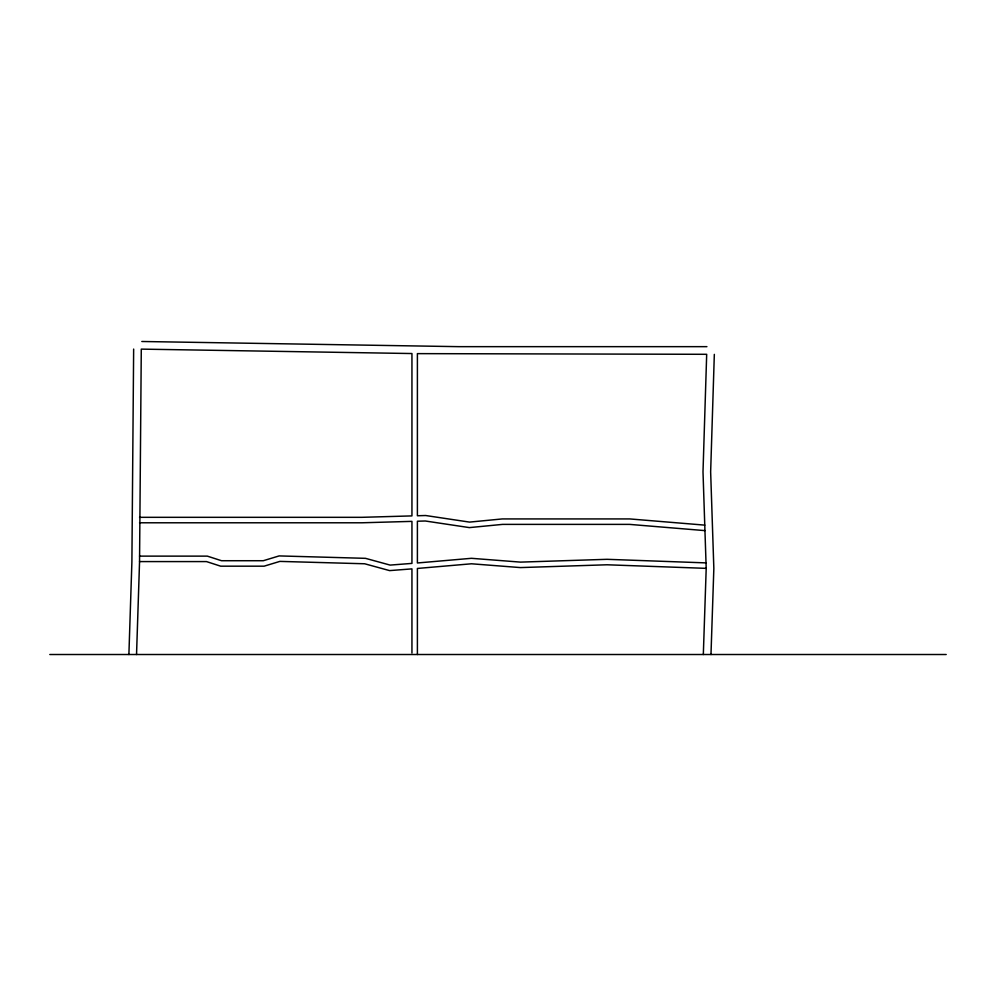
<?xml version="1.0" encoding="UTF-8"?>
<svg xmlns="http://www.w3.org/2000/svg" width="996" height="996" viewBox="0 0 996 996"><rect width="100%" height="100%" fill="white"/><g stroke="black" fill="none" stroke-linecap="round" stroke-linejoin="round"><path stroke-width="1.49" d="M133.651 349.073L131.895 561.993L128.895 654.509M714.331 354.364L710.646 471.855L713.846 568.442L710.982 654.509M703.325 654.509L706.201 568.442L703.002 471.867L706.687 354.302L417.399 353.63L417.399 515.754L425.641 515.517L469.539 522.103L502.333 518.928L629.746 518.928L704.77 525.129M706.923 346.658L458.695 346.658L141.818 341.491M139.54 517.322L361.847 517.322L411.946 515.903L411.946 353.543L141.283 349.123L139.54 562.118L136.539 654.509M139.54 522.788L361.922 522.788L411.946 521.369L411.946 563.4L390.133 565.093L365.482 558.333L279.129 555.917L263.293 560.723L221.535 560.723L207.33 556.129L139.54 556.129M139.54 561.582L206.471 561.582L220.676 566.176L264.102 566.176L279.864 561.395L364.673 563.773L389.61 570.608L411.946 568.878L411.946 653.015M49.8 654.509L946.2 654.509M706.015 562.889L607.05 559.316L520.522 562.118L471.444 558.308L417.399 562.977L417.399 521.219L425.304 520.995L469.39 527.606L502.594 524.382L629.522 524.382L704.944 530.619M706.201 568.355L607.037 564.782L520.398 567.583L471.482 563.786L417.399 568.455L417.399 654.509"/></g></svg>
